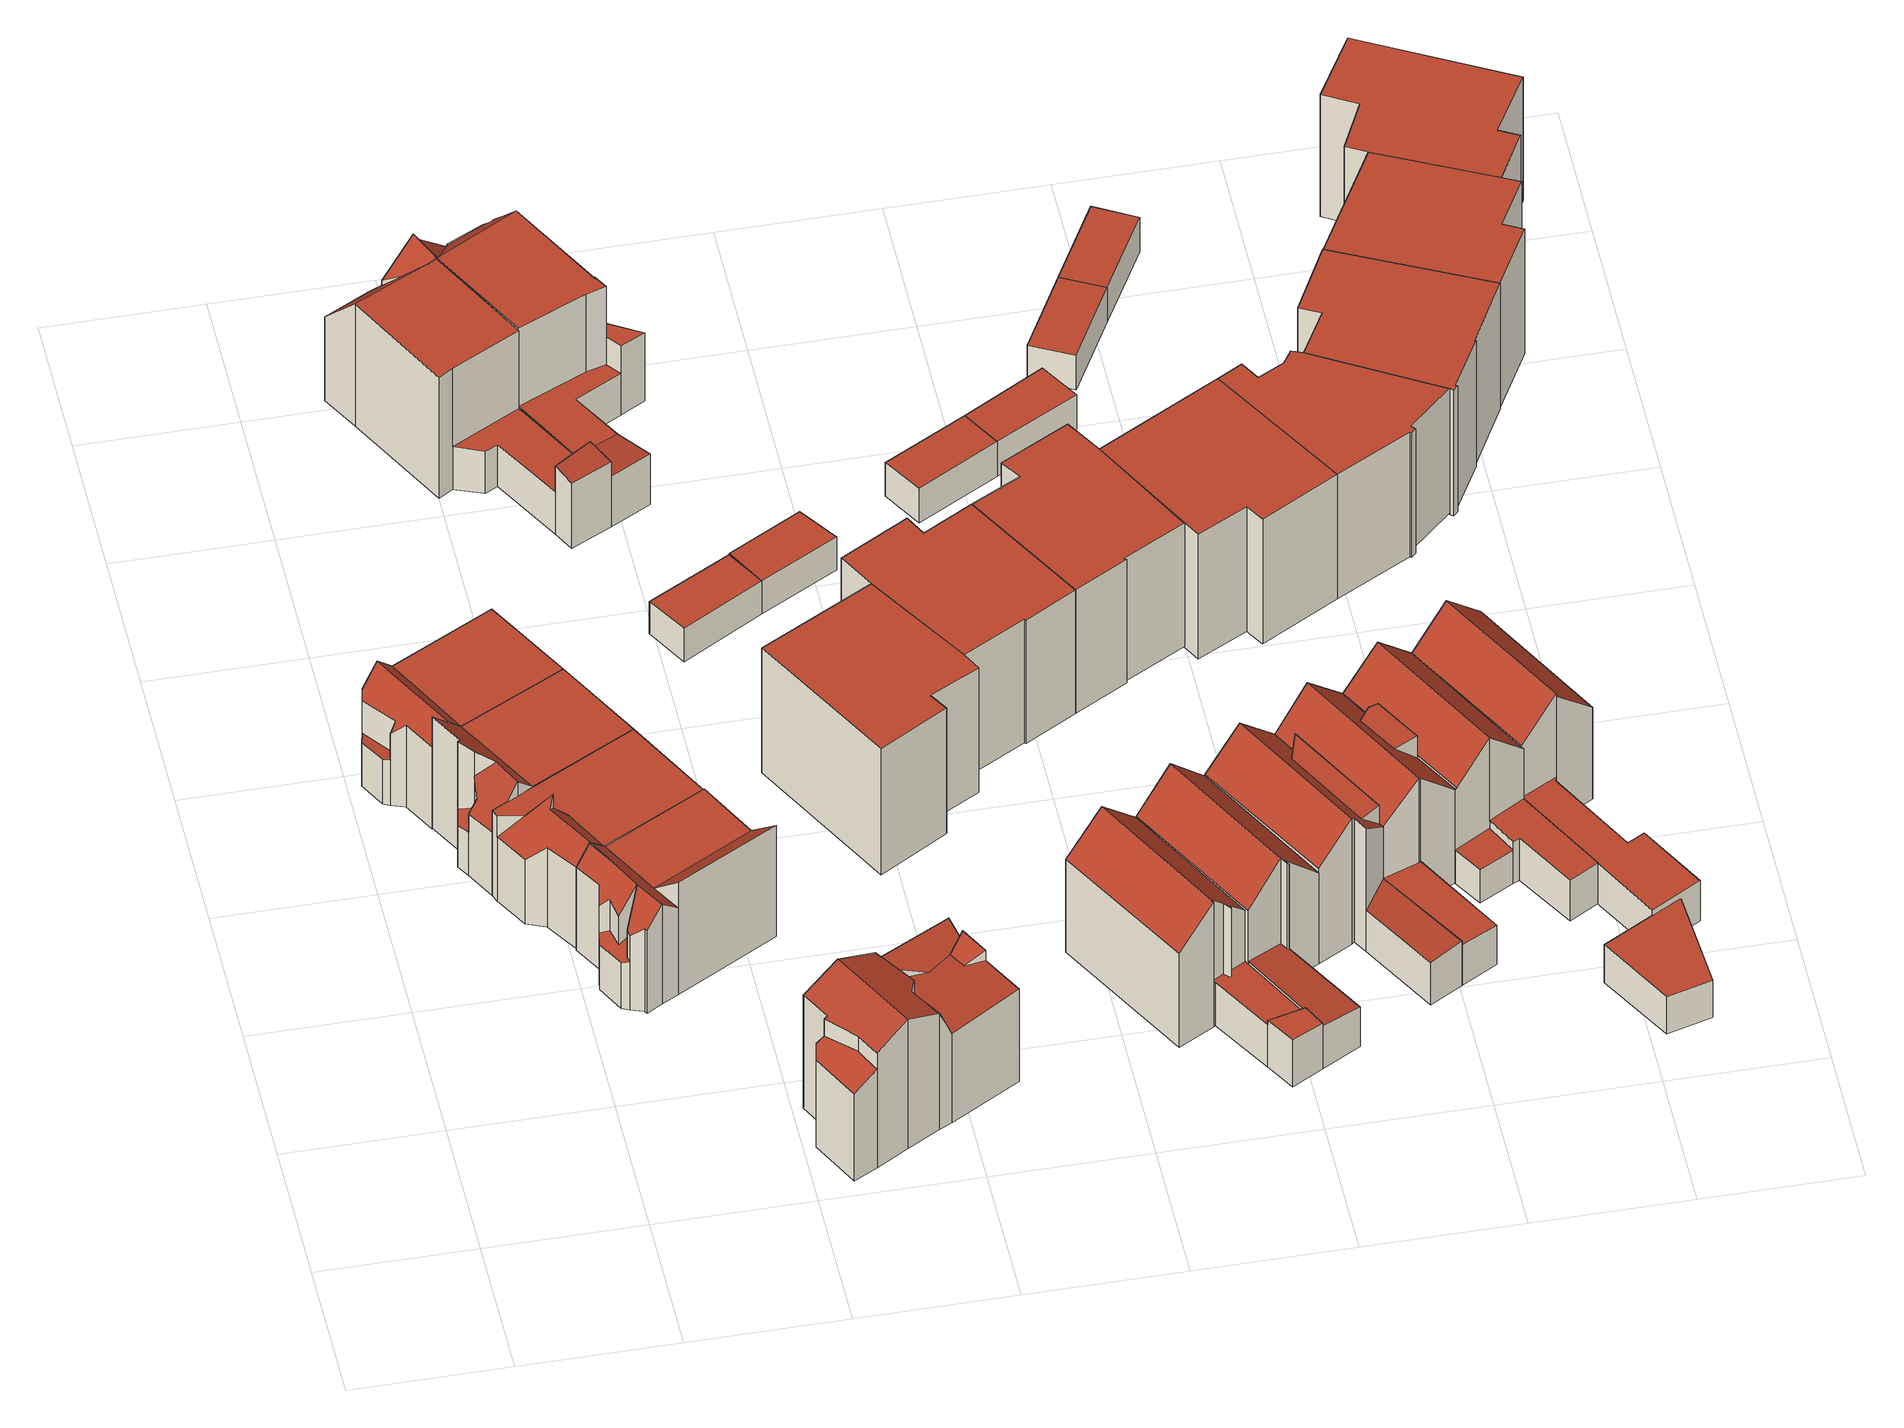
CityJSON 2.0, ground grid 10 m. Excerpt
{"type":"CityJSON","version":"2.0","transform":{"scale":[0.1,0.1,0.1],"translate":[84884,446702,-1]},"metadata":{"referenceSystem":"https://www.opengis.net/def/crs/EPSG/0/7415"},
"CityObjects":{
"building1":{"type":"Building","attributes":{"b3_bag_bag_overlap":0,"b3_bouwlagen":2,"b3_dak_type":"slanted","b3_h_dak_50p":6.86,"b3_h_dak_70p":6.91,"b3_h_dak_max":7.97,"b3_h_dak_min":3.48,"b3_h_maaiveld":-0.071,"b3_kas_warenhuis":false,"b3_mutatie_ahn3_ahn4":false,"b3_opp_buitenmuur":93.4,"b3_opp_dak_plat":48.95,"b3_opp_dak_schuin":25.01,"b3_opp_grond":65.84,"b3_opp_scheidingsmuur":134.35,"b3_reconstructie_onvolledig":false,"b3_rmse_lod12":0.502,"b3_rmse_lod13":0.283,"b3_rmse_lod22":0.074,"b3_val3dity_lod12":"[]","b3_val3dity_lod13":"[]","b3_val3dity_lod22":"[]","b3_volume_lod12":459.09,"b3_volume_lod13":453.4,"b3_volume_lod22":457.23,"geconstateerd":false,"oorspronkelijkbouwjaar":1915,"status":"Pand in gebruik"},"children":["building1-1"]},
"building1-1":{"type":"BuildingPart","parents":["building1"],"geometry":[{"type":"Solid","lod":"2.2","boundaries":[[[[0,1,2,3,4,5,6,7,8,9,10,11,12]],[[13,0,12,14]],[[15,11,10,16]],[[17,18,16,19]],[[20,4,3,21]],[[22,5,4,20]],[[14,12,11,15]],[[23,9,8,24]],[[19,16,10,9,23]],[[25,13,18,17]],[[26,2,1,27]],[[21,3,2,26]],[[24,8,7,28]],[[29,6,5,22]],[[28,7,6,29]],[[27,1,0,13,25]],[[18,13,14,15,16]],[[29,21,26,30,28]],[[28,30,26,27,25,17,19,23,24]],[[21,29,22,20]]]],"semantics":{"surfaces":[{"type":"GroundSurface"},{"type":"WallSurface","on_footprint_edge":true},{"type":"WallSurface","on_footprint_edge":false},{"type":"RoofSurface"}],"values":[[0,1,1,2,1,1,1,1,1,2,1,1,1,1,1,1,3,3,3,3]]}}]},
"building2":{"type":"Building","attributes":{"b3_bag_bag_overlap":0,"b3_bouwlagen":2,"b3_dak_type":"slanted","b3_h_dak_50p":6.83,"b3_h_dak_70p":6.86,"b3_h_dak_max":7.96,"b3_h_dak_min":3.46,"b3_h_maaiveld":-0.031,"b3_kas_warenhuis":false,"b3_mutatie_ahn3_ahn4":false,"b3_opp_buitenmuur":99.9,"b3_opp_dak_plat":49.26,"b3_opp_dak_schuin":24.64,"b3_opp_grond":66.74,"b3_opp_scheidingsmuur":140.56,"b3_reconstructie_onvolledig":false,"b3_rmse_lod12":0.717,"b3_rmse_lod13":0.353,"b3_rmse_lod22":0.218,"b3_val3dity_lod12":"[]","b3_val3dity_lod13":"[]","b3_val3dity_lod22":"[]","b3_volume_lod12":459.91,"b3_volume_lod13":455.96,"b3_volume_lod22":464.07,"geconstateerd":false,"oorspronkelijkbouwjaar":1915,"status":"Pand in gebruik"},"children":["building2-1"]},
"building2-1":{"type":"BuildingPart","parents":["building2"],"geometry":[{"type":"Solid","lod":"2.2","boundaries":[[[[31,32,33,34,35,36,37,38,39,40,41]],[[42,43,35,34,44]],[[45,36,35,43]],[[46,37,36,45]],[[47,31,41,22]],[[48,46,49,50,51]],[[51,50,52]],[[53,38,37,46,48]],[[54,39,38,53]],[[55,56,43,42]],[[44,34,33,57]],[[57,33,32,58]],[[22,41,40,29]],[[50,49,56,55]],[[29,40,39,54]],[[58,32,31,47]],[[50,55,42,44,57,52]],[[56,49,46,45,43]],[[58,29,54,53,48,51,52,57]],[[58,47,22,29]]]],"semantics":{"surfaces":[{"type":"GroundSurface"},{"type":"WallSurface","on_footprint_edge":true},{"type":"WallSurface","on_footprint_edge":false},{"type":"RoofSurface"}],"values":[[0,1,1,1,1,2,2,1,1,2,1,1,1,2,1,1,3,3,3,3]]}}]},
"building3":{"type":"Building","attributes":{"b3_bag_bag_overlap":0,"b3_bouwlagen":2,"b3_dak_type":"slanted","b3_h_dak_50p":6.85,"b3_h_dak_70p":6.89,"b3_h_dak_max":7.96,"b3_h_dak_min":3.48,"b3_h_maaiveld":-0.034,"b3_kas_warenhuis":false,"b3_mutatie_ahn3_ahn4":false,"b3_opp_buitenmuur":89.94,"b3_opp_dak_plat":59.87,"b3_opp_dak_schuin":15.82,"b3_opp_grond":66.87,"b3_opp_scheidingsmuur":140.36,"b3_reconstructie_onvolledig":false,"b3_rmse_lod12":0.677,"b3_rmse_lod13":0.677,"b3_rmse_lod22":0.345,"b3_val3dity_lod12":"[]","b3_val3dity_lod13":"[]","b3_val3dity_lod22":"[]","b3_volume_lod12":462.33,"b3_volume_lod13":462.33,"b3_volume_lod22":462.69,"geconstateerd":false,"oorspronkelijkbouwjaar":1915,"status":"Pand in gebruik"},"children":["building3-1"]},
"building3-1":{"type":"BuildingPart","parents":["building3"],"geometry":[{"type":"Solid","lod":"2.2","boundaries":[[[[59,60,34,31,61,62,63,64,65]],[[47,31,34,66]],[[67,59,65,68]],[[69,61,31,47]],[[66,34,60,70,71]],[[68,65,64,72]],[[73,74,75]],[[72,64,63,76]],[[76,63,62,77]],[[77,62,61,69]],[[74,78,79]],[[78,74,73,80]],[[71,70,80]],[[70,60,59,67]],[[71,80,73,75,77,69,47,66]],[[76,79,78,80,70,67,68,72]],[[79,76,77,75,74]]]],"semantics":{"surfaces":[{"type":"GroundSurface"},{"type":"WallSurface","on_footprint_edge":true},{"type":"WallSurface","on_footprint_edge":false},{"type":"RoofSurface"}],"values":[[0,1,1,1,1,1,2,1,1,1,2,2,2,1,3,3,3]]}}]},
"building4":{"type":"Building","attributes":{"b3_bag_bag_overlap":0,"b3_bouwlagen":2,"b3_dak_type":"slanted","b3_h_dak_50p":6.95,"b3_h_dak_70p":7.31,"b3_h_dak_max":8.02,"b3_h_dak_min":3.45,"b3_h_maaiveld":-0.118,"b3_kas_warenhuis":false,"b3_mutatie_ahn3_ahn4":false,"b3_opp_buitenmuur":191.38,"b3_opp_dak_plat":32.89,"b3_opp_dak_schuin":48.04,"b3_opp_grond":67.44,"b3_opp_scheidingsmuur":68.01,"b3_reconstructie_onvolledig":false,"b3_rmse_lod12":0.707,"b3_rmse_lod13":0.37,"b3_rmse_lod22":0.152,"b3_val3dity_lod12":"[]","b3_val3dity_lod13":"[]","b3_val3dity_lod22":"[]","b3_volume_lod12":494.01,"b3_volume_lod13":487.17,"b3_volume_lod22":490.64,"geconstateerd":false,"oorspronkelijkbouwjaar":1915,"status":"Pand in gebruik"},"children":["building4-1"]},
"building4-1":{"type":"BuildingPart","parents":["building4"],"geometry":[{"type":"Solid","lod":"2.2","boundaries":[[[[81,82,83,84,85,86,87,88,89,90,91,92,93,94,95]],[[96,84,83,97]],[[97,83,82,98]],[[99,95,94,100]],[[101,102,81,95,99]],[[103,104,92,91,105]],[[106,88,87,107,76]],[[76,107,108]],[[72,86,85,109]],[[109,85,84,96,110]],[[111,90,89,112]],[[112,89,88,106]],[[105,91,90,111]],[[107,87,86,72]],[[110,96,113,114]],[[115,116,117,118]],[[100,94,93,119]],[[120,121,116,115]],[[104,103,122]],[[119,93,92,104]],[[114,113,121,120]],[[118,117,102,101]],[[98,82,81,102]],[[122,111,112,106]],[[122,103,105,111]],[[119,104,122,106,76,108,115]],[[114,120,115,108,107,72,109,110]],[[118,101,99,100,119,115]],[[98,102,117,116,121,113,96,97]]]],"semantics":{"surfaces":[{"type":"GroundSurface"},{"type":"WallSurface","on_footprint_edge":true},{"type":"WallSurface","on_footprint_edge":false},{"type":"RoofSurface"}],"values":[[0,1,1,1,1,1,1,2,1,1,1,1,1,1,2,2,1,2,2,1,2,2,1,3,3,3,3,3,3]]}}]},
"building5":{"type":"Building","attributes":{"b3_bag_bag_overlap":0,"b3_bouwlagen":3,"b3_dak_type":"slanted","b3_h_dak_50p":9.11,"b3_h_dak_70p":9.72,"b3_h_dak_max":11.04,"b3_h_dak_min":6.9,"b3_h_maaiveld":-0.048,"b3_kas_warenhuis":false,"b3_mutatie_ahn3_ahn4":false,"b3_opp_buitenmuur":227.47,"b3_opp_dak_plat":0,"b3_opp_dak_schuin":89.85,"b3_opp_grond":78.7,"b3_opp_scheidingsmuur":105.54,"b3_reconstructie_onvolledig":false,"b3_rmse_lod12":1.56,"b3_rmse_lod13":1.56,"b3_rmse_lod22":0.192,"b3_val3dity_lod12":"[]","b3_val3dity_lod13":"[]","b3_val3dity_lod22":"[]","b3_volume_lod12":766.59,"b3_volume_lod13":766.59,"b3_volume_lod22":675.42,"geconstateerd":false,"oorspronkelijkbouwjaar":1925,"status":"Pand in gebruik"},"children":["building5-1"]},
"building5-1":{"type":"BuildingPart","parents":["building5"],"geometry":[{"type":"Solid","lod":"2.2","boundaries":[[[[123,124,125,126,127,128,129,130,131,132,133,134,135,136,137,138]],[[139,126,125,140]],[[141,127,126,139]],[[142,128,127,141]],[[143,138,137,144]],[[144,137,136,145]],[[146,147,132,131,148]],[[148,131,130,149]],[[149,130,129,150]],[[151,123,138,143]],[[152,153,154]],[[155,133,132,147]],[[156,157,158]],[[157,159,160]],[[161,162,153,152]],[[159,157,156,162,161,163]],[[164,134,133,155]],[[165,166,135,134,164,167]],[[145,136,135,166]],[[168,142,169,170]],[[150,129,128,142,168]],[[163,161,147,146]],[[167,164,171]],[[166,165,172]],[[140,125,124,173]],[[170,169,173,174]],[[174,173,124,123,151]],[[157,160,143,144,158]],[[154,171,164,155,147,161,152]],[[172,165,167,171]],[[166,172,171,154,153,162,156,158,144,145]],[[173,169,142,141,139,140]],[[151,148,149,150,168,170,174]],[[148,151,143,160,159,163,146]]]],"semantics":{"surfaces":[{"type":"GroundSurface"},{"type":"WallSurface","on_footprint_edge":true},{"type":"WallSurface","on_footprint_edge":false},{"type":"RoofSurface"}],"values":[[0,1,1,1,1,1,1,1,1,1,2,1,2,2,2,2,1,1,1,2,1,2,2,2,1,2,1,3,3,3,3,3,3,3]]}}]},
"building6":{"type":"Building","attributes":{"b3_bag_bag_overlap":0,"b3_bouwlagen":3,"b3_dak_type":"slanted","b3_h_dak_50p":9.49,"b3_h_dak_70p":9.53,"b3_h_dak_max":10.1,"b3_h_dak_min":-0.26,"b3_h_maaiveld":-0.331,"b3_kas_warenhuis":false,"b3_mutatie_ahn3_ahn4":false,"b3_opp_buitenmuur":254.18,"b3_opp_dak_plat":67.49,"b3_opp_dak_schuin":27.9,"b3_opp_grond":87.91,"b3_opp_scheidingsmuur":124.35,"b3_reconstructie_onvolledig":false,"b3_rmse_lod12":3.2,"b3_rmse_lod13":0.803,"b3_rmse_lod22":0.48,"b3_val3dity_lod12":"[]","b3_val3dity_lod13":"[]","b3_val3dity_lod22":"[]","b3_volume_lod12":866.45,"b3_volume_lod13":713.64,"b3_volume_lod22":691.59,"geconstateerd":false,"oorspronkelijkbouwjaar":1921,"status":"Pand in gebruik"},"children":["building6-1"]},
"building6-1":{"type":"BuildingPart","parents":["building6"],"geometry":[{"type":"Solid","lod":"2.2","boundaries":[[[[175,176,177,178,179,180,181,182,183,184,185,186,187,188,189,190,191]],[[192,188,187,193]],[[194,195,196,197]],[[198,190,189,199]],[[200,201,199,202]],[[193,187,186,201,200]],[[203,204,183,182,205]],[[201,186,185,206]],[[207,181,180,208]],[[206,185,184,196]],[[209,178,177,210]],[[205,182,181,207,211]],[[211,207,212]],[[213,214,212]],[[202,199,189,188,192]],[[210,177,176,215]],[[197,196,184,183,204]],[[215,176,175,195,194]],[[216,179,178,209]],[[208,180,179,216]],[[204,203,217]],[[214,213,217]],[[195,175,191,218]],[[218,191,190,198]],[[202,192,193,200]],[[204,217,213,210,215,194,197]],[[208,216,209,210,213,212,207]],[[214,217,203,205,211,212]],[[218,198,199,201,206,196,195]]]],"semantics":{"surfaces":[{"type":"GroundSurface"},{"type":"WallSurface","on_footprint_edge":true},{"type":"WallSurface","on_footprint_edge":false},{"type":"RoofSurface"}],"values":[[0,1,2,1,2,1,1,1,1,1,1,1,2,2,1,1,1,1,1,1,2,2,1,1,3,3,3,3,3]]}}]},
"building7":{"type":"Building","attributes":{"b3_bag_bag_overlap":0,"b3_bouwlagen":3,"b3_dak_type":"slanted","b3_h_dak_50p":9.44,"b3_h_dak_70p":9.49,"b3_h_dak_max":9.93,"b3_h_dak_min":-0.23,"b3_h_maaiveld":-0.308,"b3_kas_warenhuis":false,"b3_mutatie_ahn3_ahn4":false,"b3_opp_buitenmuur":162.36,"b3_opp_dak_plat":69.94,"b3_opp_dak_schuin":29.4,"b3_opp_grond":93.25,"b3_opp_scheidingsmuur":225.33,"b3_reconstructie_onvolledig":false,"b3_rmse_lod12":3.57,"b3_rmse_lod13":0.708,"b3_rmse_lod22":0.516,"b3_val3dity_lod12":"[]","b3_val3dity_lod13":"[]","b3_val3dity_lod22":"[]","b3_volume_lod12":913.65,"b3_volume_lod13":715.51,"b3_volume_lod22":700.21,"geconstateerd":false,"oorspronkelijkbouwjaar":1921,"status":"Pand in gebruik"},"children":["building7-1"]},
"building7-1":{"type":"BuildingPart","parents":["building7"],"geometry":[{"type":"Solid","lod":"2.2","boundaries":[[[[219,220,221,222,223,224,225,226,227,228,229,230,231,232,233,234,235,187,236,185,237,238,182,239]],[[240,239,182,241]],[[242,231,230,243]],[[244,245,246,247]],[[248,185,236,249]],[[250,187,235,251]],[[252,234,233,253]],[[254,255,232,231,242]],[[243,230,229,256]],[[257,227,226,258]],[[259,228,227,257]],[[258,226,225,260]],[[260,225,224,261]],[[261,224,223,262,263]],[[264,220,219,265]],[[266,222,221,267]],[[262,223,222,266]],[[267,221,220,264]],[[263,262,265,268]],[[247,246,269,270,271]],[[249,236,187,250]],[[251,235,234,252]],[[272,238,237,245,244]],[[245,237,185,248]],[[253,233,232,255]],[[271,270,256,273]],[[273,256,229,228,259]],[[270,269,255,254]],[[268,265,219,239,240]],[[274,272,275]],[[241,182,238,272,274]],[[265,262,266,267,264]],[[251,252,249,250]],[[270,254,242,243,256]],[[255,269,246,245,248,249,252,253]],[[268,240,275,257,258,260,261,263]],[[275,272,244,247,271,273,259,257]],[[241,274,275,240]]]],"semantics":{"surfaces":[{"type":"GroundSurface"},{"type":"WallSurface","on_footprint_edge":true},{"type":"WallSurface","on_footprint_edge":false},{"type":"RoofSurface"}],"values":[[0,1,1,2,1,1,1,1,1,1,1,1,1,1,1,1,1,1,2,2,1,1,1,1,1,2,1,2,1,2,1,3,3,3,3,3,3,3]]}}]},
"building8":{"type":"Building","attributes":{"b3_bag_bag_overlap":0,"b3_dak_type":"horizontal","b3_h_dak_50p":2.45,"b3_h_dak_70p":2.46,"b3_h_dak_max":2.59,"b3_h_dak_min":2.26,"b3_h_maaiveld":-0.23,"b3_kas_warenhuis":false,"b3_mutatie_ahn3_ahn4":false,"b3_opp_buitenmuur":40.36,"b3_opp_dak_plat":18,"b3_opp_dak_schuin":0,"b3_opp_grond":18,"b3_opp_scheidingsmuur":7.85,"b3_reconstructie_onvolledig":false,"b3_rmse_lod12":0.0413,"b3_rmse_lod13":0.0413,"b3_rmse_lod22":0.0343,"b3_val3dity_lod12":"[]","b3_val3dity_lod13":"[]","b3_val3dity_lod22":"[]","b3_volume_lod12":48.44,"b3_volume_lod13":48.44,"b3_volume_lod22":48.24,"geconstateerd":false,"oorspronkelijkbouwjaar":2005,"status":"Pand in gebruik"},"children":["building8-1"]},
"building8-1":{"type":"BuildingPart","parents":["building8"],"geometry":[{"type":"Solid","lod":"2.2","boundaries":[[[[276,277,278,279]],[[280,276,279,281]],[[281,279,278,282]],[[282,278,277,283]],[[283,277,276,280]],[[283,280,281,282]]]],"semantics":{"surfaces":[{"type":"GroundSurface"},{"type":"WallSurface","on_footprint_edge":true},{"type":"RoofSurface"}],"values":[[0,1,1,1,1,2]]}}]},
"building9":{"type":"Building","attributes":{"b3_bag_bag_overlap":0,"b3_bouwlagen":3,"b3_dak_type":"multiple horizontal","b3_h_dak_50p":9.92,"b3_h_dak_70p":9.94,"b3_h_dak_max":10.18,"b3_h_dak_min":6.58,"b3_h_maaiveld":-0.153,"b3_kas_warenhuis":false,"b3_mutatie_ahn3_ahn4":false,"b3_opp_buitenmuur":312.02,"b3_opp_dak_plat":87.89,"b3_opp_dak_schuin":0,"b3_opp_grond":87.89,"b3_opp_scheidingsmuur":79.91,"b3_reconstructie_onvolledig":false,"b3_rmse_lod12":0.338,"b3_rmse_lod13":0.338,"b3_rmse_lod22":0.331,"b3_val3dity_lod12":"[]","b3_val3dity_lod13":"[]","b3_val3dity_lod22":"[]","b3_volume_lod12":886.96,"b3_volume_lod13":886.96,"b3_volume_lod22":885.57,"geconstateerd":false,"oorspronkelijkbouwjaar":1921,"status":"Pand in gebruik"},"children":["building9-1"]},
"building9-1":{"type":"BuildingPart","parents":["building9"],"geometry":[{"type":"Solid","lod":"2.2","boundaries":[[[[284,285,286,287,288,289,290]],[[291,289,288,292]],[[293,290,289,291]],[[294,285,284,295]],[[296,286,285,294]],[[295,284,290,293]],[[292,288,287,297]],[[297,287,286,296]],[[297,296,294,295,293,291,292]]]],"semantics":{"surfaces":[{"type":"GroundSurface"},{"type":"WallSurface","on_footprint_edge":true},{"type":"RoofSurface"}],"values":[[0,1,1,1,1,1,1,1,2]]}}]},
"building10":{"type":"Building","attributes":{"b3_bag_bag_overlap":0,"b3_dak_type":"horizontal","b3_h_dak_50p":2.5,"b3_h_dak_70p":2.52,"b3_h_dak_max":2.6,"b3_h_dak_min":2.27,"b3_h_maaiveld":-0.178,"b3_kas_warenhuis":false,"b3_mutatie_ahn3_ahn4":false,"b3_opp_buitenmuur":38.18,"b3_opp_dak_plat":16.73,"b3_opp_dak_schuin":0,"b3_opp_grond":16.73,"b3_opp_scheidingsmuur":7.85,"b3_reconstructie_onvolledig":false,"b3_rmse_lod12":0.0354,"b3_rmse_lod13":0.0354,"b3_rmse_lod22":0.0331,"b3_val3dity_lod12":"[]","b3_val3dity_lod13":"[]","b3_val3dity_lod22":"[]","b3_volume_lod12":44.97,"b3_volume_lod13":44.97,"b3_volume_lod22":44.89,"geconstateerd":false,"oorspronkelijkbouwjaar":2005,"status":"Pand in gebruik"},"children":["building10-1"]},
"building10-1":{"type":"BuildingPart","parents":["building10"],"geometry":[{"type":"Solid","lod":"2.2","boundaries":[[[[298,279,278,299]],[[300,298,299,301]],[[301,299,278,302]],[[302,278,279,281]],[[281,279,298,300]],[[281,300,301,302]]]],"semantics":{"surfaces":[{"type":"GroundSurface"},{"type":"WallSurface","on_footprint_edge":true},{"type":"RoofSurface"}],"values":[[0,1,1,1,1,2]]}}]},
"building11":{"type":"Building","attributes":{"b3_bag_bag_overlap":0,"b3_bouwlagen":3,"b3_dak_type":"horizontal","b3_h_dak_50p":9.89,"b3_h_dak_70p":9.91,"b3_h_dak_max":10.16,"b3_h_dak_min":9.69,"b3_h_maaiveld":-0.065,"b3_kas_warenhuis":false,"b3_mutatie_ahn3_ahn4":false,"b3_opp_buitenmuur":214.93,"b3_opp_dak_plat":87.63,"b3_opp_dak_schuin":0.02,"b3_opp_grond":87.65,"b3_opp_scheidingsmuur":172.84,"b3_reconstructie_onvolledig":false,"b3_rmse_lod12":0.0473,"b3_rmse_lod13":0.0473,"b3_rmse_lod22":0.0438,"b3_val3dity_lod12":"[]","b3_val3dity_lod13":"[]","b3_val3dity_lod22":"[]","b3_volume_lod12":873.96,"b3_volume_lod13":873.96,"b3_volume_lod22":872.79,"geconstateerd":false,"oorspronkelijkbouwjaar":1921,"status":"Pand in gebruik"},"children":["building11-1"]},
"building11-1":{"type":"BuildingPart","parents":["building11"],"geometry":[{"type":"Solid","lod":"2.2","boundaries":[[[[303,304,305,306,307,308,309,310,311]],[[294,308,307,296]],[[296,307,306,312]],[[313,304,303,314]],[[314,303,311,315]],[[316,309,308,294]],[[312,306,305,317]],[[317,305,304,313]],[[315,311,310,318]],[[318,310,309,316]],[[318,316,294,296,312,317,313,314,315]]]],"semantics":{"surfaces":[{"type":"GroundSurface"},{"type":"WallSurface","on_footprint_edge":true},{"type":"RoofSurface"}],"values":[[0,1,1,1,1,1,1,1,1,1,2]]}}]},
"building12":{"type":"Building","attributes":{"b3_bag_bag_overlap":0,"b3_bouwlagen":3,"b3_dak_type":"slanted","b3_h_dak_50p":8.45,"b3_h_dak_70p":9.05,"b3_h_dak_max":10.09,"b3_h_dak_min":0.06,"b3_h_maaiveld":-0.101,"b3_kas_warenhuis":false,"b3_mutatie_ahn3_ahn4":false,"b3_opp_buitenmuur":202.05,"b3_opp_dak_plat":17.4,"b3_opp_dak_schuin":75.37,"b3_opp_grond":71.15,"b3_opp_scheidingsmuur":98.34,"b3_reconstructie_onvolledig":false,"b3_rmse_lod12":2.86,"b3_rmse_lod13":0.864,"b3_rmse_lod22":0.372,"b3_val3dity_lod12":"[]","b3_val3dity_lod13":"[]","b3_val3dity_lod22":"[]","b3_volume_lod12":650.39,"b3_volume_lod13":567.66,"b3_volume_lod22":535.72,"geconstateerd":false,"oorspronkelijkbouwjaar":1916,"status":"Pand in gebruik"},"children":["building12-1"]},
"building12-1":{"type":"BuildingPart","parents":["building12"],"geometry":[{"type":"Solid","lod":"2.2","boundaries":[[[[319,320,321,322,323,324,325,326,327,328,329]],[[330,328,327,331]],[[332,326,325,333,334]],[[334,333,335,336]],[[337,338,339,340]],[[331,327,326,332]],[[340,339,323,322,341]],[[341,322,321,342]],[[336,335,343,344]],[[345,346,319,329,347]],[[348,324,323,339]],[[333,325,324,348]],[[342,321,320,338,337]],[[349,350,346,345]],[[351,352,350,349]],[[347,329,328,330]],[[344,343,352,351]],[[338,320,319,346]],[[336,330,331,332,334]],[[342,337,340,341]],[[344,351,349,345,347,330,336]],[[338,346,350,352,343,335,333,348,339]]]],"semantics":{"surfaces":[{"type":"GroundSurface"},{"type":"WallSurface","on_footprint_edge":true},{"type":"WallSurface","on_footprint_edge":false},{"type":"RoofSurface"}],"values":[[0,1,1,2,2,1,1,1,2,1,1,1,1,2,2,1,2,1,3,3,3,3]]}}]},
"building13":{"type":"Building","attributes":{"b3_bag_bag_overlap":0,"b3_bouwlagen":3,"b3_dak_type":"slanted","b3_h_dak_50p":8.61,"b3_h_dak_70p":9.11,"b3_h_dak_max":10.12,"b3_h_dak_min":3.17,"b3_h_maaiveld":-0.061,"b3_kas_warenhuis":false,"b3_mutatie_ahn3_ahn4":false,"b3_opp_buitenmuur":128.36,"b3_opp_dak_plat":0,"b3_opp_dak_schuin":96.2,"b3_opp_grond":73.4,"b3_opp_scheidingsmuur":174.75,"b3_reconstructie_onvolledig":false,"b3_rmse_lod12":2.8,"b3_rmse_lod13":0.787,"b3_rmse_lod22":0.155,"b3_val3dity_lod12":"[]","b3_val3dity_lod13":"[]","b3_val3dity_lod22":"[]","b3_volume_lod12":670.83,"b3_volume_lod13":574.97,"b3_volume_lod22":546.13,"geconstateerd":false,"oorspronkelijkbouwjaar":1916,"status":"Pand in gebruik"},"children":["building13-1"]},
"building13-1":{"type":"BuildingPart","parents":["building13"],"geometry":[{"type":"Solid","lod":"2.2","boundaries":[[[[353,321,354,329,355,356,357,358,359]],[[360,356,355,361]],[[361,355,329,362]],[[363,364,359,358,365]],[[366,367,364,363]],[[368,357,356,360]],[[369,321,353,370]],[[365,358,357,368]],[[370,353,359,364]],[[362,329,354,371,372]],[[371,354,321,369]],[[372,371,373,374]],[[374,373,367,366]],[[372,374,361,362]],[[367,373,371,369,370,364]],[[374,366,363,365,368,360,361]]]],"semantics":{"surfaces":[{"type":"GroundSurface"},{"type":"WallSurface","on_footprint_edge":true},{"type":"WallSurface","on_footprint_edge":false},{"type":"RoofSurface"}],"values":[[0,1,1,1,2,1,1,1,1,1,1,2,2,3,3,3]]}}]},
"building14":{"type":"Building","attributes":{"b3_bag_bag_overlap":0,"b3_dak_type":"horizontal","b3_h_dak_50p":2.46,"b3_h_dak_70p":2.47,"b3_h_dak_max":2.61,"b3_h_dak_min":2.32,"b3_h_maaiveld":-0.296,"b3_kas_warenhuis":false,"b3_mutatie_ahn3_ahn4":false,"b3_opp_buitenmuur":41.52,"b3_opp_dak_plat":18,"b3_opp_dak_schuin":0,"b3_opp_grond":18,"b3_opp_scheidingsmuur":8.16,"b3_reconstructie_onvolledig":false,"b3_rmse_lod12":0.0374,"b3_rmse_lod13":0.0374,"b3_rmse_lod22":0.0302,"b3_val3dity_lod12":"[]","b3_val3dity_lod13":"[]","b3_val3dity_lod22":"[]","b3_volume_lod12":49.86,"b3_volume_lod13":49.86,"b3_volume_lod22":49.71,"geconstateerd":false,"oorspronkelijkbouwjaar":2005,"status":"Pand in gebruik"},"children":["building14-1"]},
"building14-1":{"type":"BuildingPart","parents":["building14"],"geometry":[{"type":"Solid","lod":"2.2","boundaries":[[[[375,376,377,378]],[[379,375,378,380]],[[380,378,377,381]],[[381,377,376,382]],[[382,376,375,379]],[[382,379,380,381]]]],"semantics":{"surfaces":[{"type":"GroundSurface"},{"type":"WallSurface","on_footprint_edge":true},{"type":"RoofSurface"}],"values":[[0,1,1,1,1,2]]}}]},
"building15":{"type":"Building","attributes":{"b3_bag_bag_overlap":0,"b3_bouwlagen":3,"b3_dak_type":"horizontal","b3_h_dak_50p":9.86,"b3_h_dak_70p":9.89,"b3_h_dak_max":10.08,"b3_h_dak_min":9.63,"b3_h_maaiveld":-0.067,"b3_kas_warenhuis":false,"b3_mutatie_ahn3_ahn4":false,"b3_opp_buitenmuur":213.26,"b3_opp_dak_plat":87.05,"b3_opp_dak_schuin":0.01,"b3_opp_grond":87.05,"b3_opp_scheidingsmuur":172.22,"b3_reconstructie_onvolledig":false,"b3_rmse_lod12":0.0485,"b3_rmse_lod13":0.0485,"b3_rmse_lod22":0.0429,"b3_val3dity_lod12":"[]","b3_val3dity_lod13":"[]","b3_val3dity_lod22":"[]","b3_volume_lod12":866.29,"b3_volume_lod13":866.29,"b3_volume_lod22":864.8,"geconstateerd":false,"oorspronkelijkbouwjaar":1921,"status":"Pand in gebruik"},"children":["building15-1"]},
"building15-1":{"type":"BuildingPart","parents":["building15"],"geometry":[{"type":"Solid","lod":"2.2","boundaries":[[[[383,384,385,386,387,388,389,304,303]],[[313,304,389,390]],[[390,389,388,391]],[[391,388,387,392]],[[392,387,386,393]],[[314,303,304,313]],[[393,386,385,394]],[[395,384,383,396]],[[394,385,384,395]],[[396,383,303,314]],[[396,314,313,390,391,392,393,394,395]]]],"semantics":{"surfaces":[{"type":"GroundSurface"},{"type":"WallSurface","on_footprint_edge":true},{"type":"RoofSurface"}],"values":[[0,1,1,1,1,1,1,1,1,1,2]]}}]},
"building16":{"type":"Building","attributes":{"b3_bag_bag_overlap":0,"b3_bouwlagen":3,"b3_dak_type":"slanted","b3_h_dak_50p":8.83,"b3_h_dak_70p":9.14,"b3_h_dak_max":10.15,"b3_h_dak_min":3.22,"b3_h_maaiveld":-0.065,"b3_kas_warenhuis":false,"b3_mutatie_ahn3_ahn4":false,"b3_opp_buitenmuur":140.96,"b3_opp_dak_plat":10.51,"b3_opp_dak_schuin":77.34,"b3_opp_grond":69.74,"b3_opp_scheidingsmuur":174.95,"b3_reconstructie_onvolledig":false,"b3_rmse_lod12":2.67,"b3_rmse_lod13":0.766,"b3_rmse_lod22":0.29,"b3_val3dity_lod12":"[]","b3_val3dity_lod13":"[]","b3_val3dity_lod22":"[]","b3_volume_lod12":642.21,"b3_volume_lod13":564.25,"b3_volume_lod22":544.88,"geconstateerd":false,"oorspronkelijkbouwjaar":1988,"status":"Pand in gebruik"},"children":["building16-1"]},
"building16-1":{"type":"BuildingPart","parents":["building16"],"geometry":[{"type":"Solid","lod":"2.2","boundaries":[[[[397,398,399,400,401,357,356,402,403,404,405,406]],[[407,402,356,408]],[[409,399,398,410]],[[411,412,406,405,413]],[[413,414,415]],[[408,356,357,416]],[[416,357,401,417]],[[418,397,406,412]],[[419,409,412,411]],[[410,398,397,418]],[[420,421,422]],[[421,404,403,423]],[[423,403,402,407]],[[417,401,400,424]],[[414,413,405,404,421,420]],[[424,400,399,409,419]],[[410,418,412,409]],[[422,415,414,420]],[[417,407,408,416]],[[407,417,424,419,411,413,415,422,421,423]]]],"semantics":{"surfaces":[{"type":"GroundSurface"},{"type":"WallSurface","on_footprint_edge":true},{"type":"WallSurface","on_footprint_edge":false},{"type":"RoofSurface"}],"values":[[0,1,1,1,2,1,1,1,2,1,2,1,1,1,1,1,3,3,3,3]]}}]},
"building17":{"type":"Building","attributes":{"b3_bag_bag_overlap":0,"b3_dak_type":"horizontal","b3_h_dak_50p":2.46,"b3_h_dak_70p":2.48,"b3_h_dak_max":2.63,"b3_h_dak_min":2.38,"b3_h_maaiveld":-0.263,"b3_kas_warenhuis":false,"b3_mutatie_ahn3_ahn4":false,"b3_opp_buitenmuur":41.04,"b3_opp_dak_plat":17.98,"b3_opp_dak_schuin":0,"b3_opp_grond":17.97,"b3_opp_scheidingsmuur":8.16,"b3_reconstructie_onvolledig":false,"b3_rmse_lod12":0.0432,"b3_rmse_lod13":0.0432,"b3_rmse_lod22":0.0334,"b3_val3dity_lod12":"[]","b3_val3dity_lod13":"[]","b3_val3dity_lod22":"[]","b3_volume_lod12":49.37,"b3_volume_lod13":49.37,"b3_volume_lod22":49.2,"geconstateerd":false,"oorspronkelijkbouwjaar":2005,"status":"Pand in gebruik"},"children":["building17-1"]},
"building17-1":{"type":"BuildingPart","parents":["building17"],"geometry":[{"type":"Solid","lod":"2.2","boundaries":[[[[378,377,425,426]],[[380,378,426,427]],[[427,426,425,428]],[[428,425,377,381]],[[381,377,378,380]],[[381,380,427,428]]]],"semantics":{"surfaces":[{"type":"GroundSurface"},{"type":"WallSurface","on_footprint_edge":true},{"type":"RoofSurface"}],"values":[[0,1,1,1,1,2]]}}]},
"building18":{"type":"Building","attributes":{"b3_bag_bag_overlap":0,"b3_bouwlagen":3,"b3_dak_type":"slanted","b3_h_dak_50p":8.56,"b3_h_dak_70p":9.17,"b3_h_dak_max":10.09,"b3_h_dak_min":2.98,"b3_h_maaiveld":-0.082,"b3_kas_warenhuis":false,"b3_mutatie_ahn3_ahn4":false,"b3_opp_buitenmuur":124.48,"b3_opp_dak_plat":24.25,"b3_opp_dak_schuin":68.55,"b3_opp_grond":71.89,"b3_opp_scheidingsmuur":175.99,"b3_reconstructie_onvolledig":false,"b3_rmse_lod12":2.92,"b3_rmse_lod13":0.77,"b3_rmse_lod22":0.103,"b3_val3dity_lod12":"[]","b3_val3dity_lod13":"[]","b3_val3dity_lod22":"[]","b3_volume_lod12":663.78,"b3_volume_lod13":565.01,"b3_volume_lod22":541.71,"geconstateerd":false,"oorspronkelijkbouwjaar":1916,"status":"Pand in gebruik"},"children":["building18-1"]},
"building18-1":{"type":"BuildingPart","parents":["building18"],"geometry":[{"type":"Solid","lod":"2.2","boundaries":[[[[403,429,430,431,432,433,434,435,397,406]],[[436,433,432,437]],[[437,438,439]],[[440,441,434,433,436]],[[442,397,435,443]],[[444,403,406,412,411]],[[412,406,397,442]],[[443,435,434,441]],[[445,446,441,440]],[[447,431,430,448]],[[438,437,432,431,447,449]],[[448,430,429,450]],[[450,429,403,444]],[[411,412,446,445]],[[451,452,453]],[[449,447,452,451]],[[446,412,442,443,441]],[[445,450,444,411]],[[449,451,453,439,438]],[[450,445,440,436,437,439,453,452,447,448]]]],"semantics":{"surfaces":[{"type":"GroundSurface"},{"type":"WallSurface","on_footprint_edge":true},{"type":"WallSurface","on_footprint_edge":false},{"type":"RoofSurface"}],"values":[[0,1,2,1,1,1,1,1,2,1,1,1,1,2,2,2,3,3,3,3]]}}]},
"building19":{"type":"Building","attributes":{"b3_bag_bag_overlap":0,"b3_bouwlagen":3,"b3_dak_type":"horizontal","b3_h_dak_50p":9.84,"b3_h_dak_70p":9.86,"b3_h_dak_max":10.1,"b3_h_dak_min":9.64,"b3_h_maaiveld":-0.162,"b3_kas_warenhuis":false,"b3_mutatie_ahn3_ahn4":false,"b3_opp_buitenmuur":212.85,"b3_opp_dak_plat":94.22,"b3_opp_dak_schuin":0,"b3_opp_grond":94.22,"b3_opp_scheidingsmuur":186.44,"b3_reconstructie_onvolledig":false,"b3_rmse_lod12":0.0531,"b3_rmse_lod13":0.0531,"b3_rmse_lod22":0.0427,"b3_val3dity_lod12":"[]","b3_val3dity_lod13":"[]","b3_val3dity_lod22":"[]","b3_volume_lod12":944.63,"b3_volume_lod13":944.63,"b3_volume_lod22":942.96,"geconstateerd":false,"oorspronkelijkbouwjaar":1921,"status":"Pand in gebruik"},"children":["building19-1"]},
"building19-1":{"type":"BuildingPart","parents":["building19"],"geometry":[{"type":"Solid","lod":"2.2","boundaries":[[[[454,455,456,457,458,459,460]],[[392,459,458,461]],[[461,458,457,462]],[[463,455,454,464]],[[393,460,459,392]],[[462,457,456,465]],[[465,456,455,463]],[[464,454,460,393]],[[464,393,392,461,462,465,463]]]],"semantics":{"surfaces":[{"type":"GroundSurface"},{"type":"WallSurface","on_footprint_edge":true},{"type":"RoofSurface"}],"values":[[0,1,1,1,1,1,1,1,2]]}}]},
"building20":{"type":"Building","attributes":{"b3_bag_bag_overlap":0,"b3_dak_type":"horizontal","b3_h_dak_50p":2.45,"b3_h_dak_70p":2.47,"b3_h_dak_max":2.57,"b3_h_dak_min":2.25,"b3_h_maaiveld":-0.321,"b3_kas_warenhuis":false,"b3_mutatie_ahn3_ahn4":false,"b3_opp_buitenmuur":41.68,"b3_opp_dak_plat":18,"b3_opp_dak_schuin":0,"b3_opp_grond":18,"b3_opp_scheidingsmuur":8.31,"b3_reconstructie_onvolledig":false,"b3_rmse_lod12":0.0389,"b3_rmse_lod13":0.0389,"b3_rmse_lod22":0.0376,"b3_val3dity_lod12":"[]","b3_val3dity_lod13":"[]","b3_val3dity_lod22":"[]","b3_volume_lod12":50.15,"b3_volume_lod13":50.15,"b3_volume_lod22":50.03,"geconstateerd":false,"oorspronkelijkbouwjaar":2005,"status":"Pand in gebruik"},"children":["building20-1"]},
"building20-1":{"type":"BuildingPart","parents":["building20"],"geometry":[{"type":"Solid","lod":"2.2","boundaries":[[[[466,467,468,469]],[[470,468,467,471]],[[472,469,468,470]],[[473,466,469,472]],[[471,467,466,473]],[[471,473,472,470]]]],"semantics":{"surfaces":[{"type":"GroundSurface"},{"type":"WallSurface","on_footprint_edge":true},{"type":"RoofSurface"}],"values":[[0,1,1,1,1,2]]}}]},
"building21":{"type":"Building","attributes":{"b3_bag_bag_overlap":0,"b3_bouwlagen":3,"b3_dak_type":"slanted","b3_h_dak_50p":8.2,"b3_h_dak_70p":8.9,"b3_h_dak_max":10.04,"b3_h_dak_min":2.31,"b3_h_maaiveld":-0.095,"b3_kas_warenhuis":false,"b3_mutatie_ahn3_ahn4":false,"b3_opp_buitenmuur":117.69,"b3_opp_dak_plat":18.16,"b3_opp_dak_schuin":76.69,"b3_opp_grond":75.74,"b3_opp_scheidingsmuur":175.83,"b3_reconstructie_onvolledig":false,"b3_rmse_lod12":3.08,"b3_rmse_lod13":0.792,"b3_rmse_lod22":0.109,"b3_val3dity_lod12":"[]","b3_val3dity_lod13":"[]","b3_val3dity_lod22":"[]","b3_volume_lod12":683.16,"b3_volume_lod13":573.57,"b3_volume_lod22":543.45,"geconstateerd":false,"oorspronkelijkbouwjaar":1916,"status":"Pand in gebruik"},"children":["building21-1"]},
"building21-1":{"type":"BuildingPart","parents":["building21"],"geometry":[{"type":"Solid","lod":"2.2","boundaries":[[[[433,430,474,475,476,477,478,479,480,481,482,483]],[[448,430,433,484]],[[485,478,477,486]],[[487,479,478,485]],[[484,433,483,488]],[[488,483,482,489,490]],[[489,482,481,491]],[[486,477,476,492]],[[493,492,476,475,494]],[[495,496,480,479,487]],[[497,498,492,493]],[[499,474,430,448]],[[494,475,474,499]],[[498,500,496,495]],[[491,481,480,496]],[[490,489,500,498,497]],[[494,499,497,493]],[[498,495,487,485,486,492]],[[490,497,499,448,484,488]],[[500,489,491,496]]]],"semantics":{"surfaces":[{"type":"GroundSurface"},{"type":"WallSurface","on_footprint_edge":true},{"type":"WallSurface","on_footprint_edge":false},{"type":"RoofSurface"}],"values":[[0,1,1,1,1,1,1,1,1,1,2,1,1,2,1,2,3,3,3,3]]}}]},
"building22":{"type":"Building","attributes":{"b3_bag_bag_overlap":0,"b3_dak_type":"horizontal","b3_h_dak_50p":2.46,"b3_h_dak_70p":2.48,"b3_h_dak_max":2.61,"b3_h_dak_min":2.33,"b3_h_maaiveld":-0.319,"b3_kas_warenhuis":false,"b3_mutatie_ahn3_ahn4":false,"b3_opp_buitenmuur":42.03,"b3_opp_dak_plat":18.06,"b3_opp_dak_schuin":0,"b3_opp_grond":18.06,"b3_opp_scheidingsmuur":8.31,"b3_reconstructie_onvolledig":false,"b3_rmse_lod12":0.0436,"b3_rmse_lod13":0.0436,"b3_rmse_lod22":0.0385,"b3_val3dity_lod12":"[]","b3_val3dity_lod13":"[]","b3_val3dity_lod22":"[]","b3_volume_lod12":50.59,"b3_volume_lod13":50.59,"b3_volume_lod22":50.43,"geconstateerd":false,"oorspronkelijkbouwjaar":2005,"status":"Pand in gebruik"},"children":["building22-1"]},
"building22-1":{"type":"BuildingPart","parents":["building22"],"geometry":[{"type":"Solid","lod":"2.2","boundaries":[[[[467,466,501,502]],[[471,467,502,503]],[[503,502,501,504]],[[504,501,466,473]],[[473,466,467,471]],[[473,471,503,504]]]],"semantics":{"surfaces":[{"type":"GroundSurface"},{"type":"WallSurface","on_footprint_edge":true},{"type":"RoofSurface"}],"values":[[0,1,1,1,1,2]]}}]},
"building23":{"type":"Building","attributes":{"b3_bag_bag_overlap":0,"b3_dak_type":"horizontal","b3_h_dak_50p":2.65,"b3_h_dak_70p":2.67,"b3_h_dak_max":2.92,"b3_h_dak_min":2.53,"b3_h_maaiveld":-0.447,"b3_kas_warenhuis":false,"b3_mutatie_ahn3_ahn4":false,"b3_opp_buitenmuur":21.8,"b3_opp_dak_plat":26.76,"b3_opp_dak_schuin":0,"b3_opp_grond":26.76,"b3_opp_scheidingsmuur":44.79,"b3_reconstructie_onvolledig":false,"b3_rmse_lod12":0.0463,"b3_rmse_lod13":0.0463,"b3_rmse_lod22":0.0387,"b3_val3dity_lod12":"[]","b3_val3dity_lod13":"[]","b3_val3dity_lod22":"[]","b3_volume_lod12":83.22,"b3_volume_lod13":83.22,"b3_volume_lod22":82.99,"geconstateerd":false,"oorspronkelijkbouwjaar":1930,"status":"Pand in gebruik"},"children":["building23-1"]},
"building23-1":{"type":"BuildingPart","parents":["building23"],"geometry":[{"type":"Solid","lod":"2.2","boundaries":[[[[505,506,507,508]],[[509,507,506,510]],[[511,508,507,509]],[[512,505,508,511]],[[510,506,505,512]],[[510,512,511,509]]]],"semantics":{"surfaces":[{"type":"GroundSurface"},{"type":"WallSurface","on_footprint_edge":true},{"type":"RoofSurface"}],"values":[[0,1,1,1,1,2]]}}]},
"building24":{"type":"Building","attributes":{"b3_bag_bag_overlap":0,"b3_bouwlagen":3,"b3_dak_type":"slanted","b3_h_dak_50p":7.7,"b3_h_dak_70p":8.59,"b3_h_dak_max":10.09,"b3_h_dak_min":3.02,"b3_h_maaiveld":-0.072,"b3_kas_warenhuis":false,"b3_mutatie_ahn3_ahn4":false,"b3_opp_buitenmuur":151.13,"b3_opp_dak_plat":30.85,"b3_opp_dak_schuin":75.5,"b3_opp_grond":88.59,"b3_opp_scheidingsmuur":180.45,"b3_reconstructie_onvolledig":false,"b3_rmse_lod12":3.59,"b3_rmse_lod13":0.737,"b3_rmse_lod22":0.0993,"b3_val3dity_lod12":"[]","b3_val3dity_lod13":"[]","b3_val3dity_lod22":"[]","b3_volume_lod12":781.43,"b3_volume_lod13":614,"b3_volume_lod22":586.81,"geconstateerd":false,"oorspronkelijkbouwjaar":1916,"status":"Pand in gebruik"},"children":["building24-1"]},
"building24-1":{"type":"BuildingPart","parents":["building24"],"geometry":[{"type":"Solid","lod":"2.2","boundaries":[[[[513,514,515,516,517,518,519,520,521,475,522]],[[523,514,513,524]],[[525,518,517,526]],[[527,519,518,525]],[[524,513,522,528]],[[529,520,519,527]],[[530,531,515,514,523]],[[526,517,516,532]],[[533,534,535,536]],[[494,475,521,534,533]],[[534,521,520,529]],[[528,522,475,494]],[[536,535,531,530]],[[532,516,515,531]],[[528,494,533,536]],[[536,530,523,524,528]],[[532,531,535,534,529,527,525,526]]]],"semantics":{"surfaces":[{"type":"GroundSurface"},{"type":"WallSurface","on_footprint_edge":true},{"type":"WallSurface","on_footprint_edge":false},{"type":"RoofSurface"}],"values":[[0,1,1,1,1,1,1,1,2,1,1,1,2,1,3,3,3]]}}]},
"building25":{"type":"Building","attributes":{"b3_bag_bag_overlap":0,"b3_bouwlagen":3,"b3_dak_type":"horizontal","b3_h_dak_50p":9.83,"b3_h_dak_70p":9.85,"b3_h_dak_max":10.1,"b3_h_dak_min":9.68,"b3_h_maaiveld":-0.229,"b3_kas_warenhuis":false,"b3_mutatie_ahn3_ahn4":false,"b3_opp_buitenmuur":176.14,"b3_opp_dak_plat":70.37,"b3_opp_dak_schuin":0,"b3_opp_grond":70.37,"b3_opp_scheidingsmuur":197.35,"b3_reconstructie_onvolledig":false,"b3_rmse_lod12":0.0504,"b3_rmse_lod13":0.0504,"b3_rmse_lod22":0.0412,"b3_val3dity_lod12":"[]","b3_val3dity_lod13":"[]","b3_val3dity_lod22":"[]","b3_volume_lod12":709.46,"b3_volume_lod13":709.46,"b3_volume_lod22":708.31,"geconstateerd":false,"oorspronkelijkbouwjaar":1920,"status":"Pand in gebruik"},"children":["building25-1"]},
"building25-1":{"type":"BuildingPart","parents":["building25"],"geometry":[{"type":"Solid","lod":"2.2","boundaries":[[[[537,455,454,538,539,540,541,542,543,544,545,546]],[[547,540,539,548]],[[549,542,541,550]],[[550,541,540,547]],[[463,455,537,551]],[[552,543,542,549]],[[548,539,538,553]],[[464,454,455,463]],[[553,538,454,464]],[[554,544,543,552]],[[555,545,544,554]],[[551,537,546,556]],[[556,546,545,555]],[[556,555,554,552,549,550,547,548,553,464,463,551]]]],"semantics":{"surfaces":[{"type":"GroundSurface"},{"type":"WallSurface","on_footprint_edge":true},{"type":"RoofSurface"}],"values":[[0,1,1,1,1,1,1,1,1,1,1,1,1,2]]}}]},
"building26":{"type":"Building","attributes":{"b3_bag_bag_overlap":0,"b3_bouwlagen":3,"b3_dak_type":"horizontal","b3_h_dak_50p":9.81,"b3_h_dak_70p":9.84,"b3_h_dak_max":10.06,"b3_h_dak_min":9.64,"b3_h_maaiveld":-0.259,"b3_kas_warenhuis":false,"b3_mutatie_ahn3_ahn4":false,"b3_opp_buitenmuur":201.09,"b3_opp_dak_plat":89.23,"b3_opp_dak_schuin":0,"b3_opp_grond":89.22,"b3_opp_scheidingsmuur":196.91,"b3_reconstructie_onvolledig":false,"b3_rmse_lod12":0.0565,"b3_rmse_lod13":0.0565,"b3_rmse_lod22":0.0433,"b3_val3dity_lod12":"[]","b3_val3dity_lod13":"[]","b3_val3dity_lod22":"[]","b3_volume_lod12":900.82,"b3_volume_lod13":900.82,"b3_volume_lod22":898.98,"geconstateerd":false,"oorspronkelijkbouwjaar":1920,"status":"Pand in gebruik"},"children":["building26-1"]},
"building26-1":{"type":"BuildingPart","parents":["building26"],"geometry":[{"type":"Solid","lod":"2.2","boundaries":[[[[557,558,559,560,561,562,563,564,565,566,567]],[[568,563,562,569]],[[570,564,563,568]],[[571,561,560,572]],[[572,560,559,573]],[[569,562,561,571]],[[549,558,557,552]],[[573,559,558,549]],[[574,565,564,570]],[[575,566,565,574]],[[552,557,567,576]],[[576,567,566,575]],[[576,575,574,570,568,569,571,572,573,549,552]]]],"semantics":{"surfaces":[{"type":"GroundSurface"},{"type":"WallSurface","on_footprint_edge":true},{"type":"RoofSurface"}],"values":[[0,1,1,1,1,1,1,1,1,1,1,1,2]]}}]},
"building27":{"type":"Building","attributes":{"b3_bag_bag_overlap":0,"b3_bouwlagen":3,"b3_dak_type":"horizontal","b3_h_dak_50p":9.81,"b3_h_dak_70p":9.83,"b3_h_dak_max":10.06,"b3_h_dak_min":9.62,"b3_h_maaiveld":-0.239,"b3_kas_warenhuis":false,"b3_mutatie_ahn3_ahn4":false,"b3_opp_buitenmuur":197.72,"b3_opp_dak_plat":85.23,"b3_opp_dak_schuin":0,"b3_opp_grond":85.22,"b3_opp_scheidingsmuur":185.82,"b3_reconstructie_onvolledig":false,"b3_rmse_lod12":0.0586,"b3_rmse_lod13":0.0586,"b3_rmse_lod22":0.044,"b3_val3dity_lod12":"[]","b3_val3dity_lod13":"[]","b3_val3dity_lod22":"[]","b3_volume_lod12":858.36,"b3_volume_lod13":858.36,"b3_volume_lod22":856.6,"geconstateerd":false,"oorspronkelijkbouwjaar":1921,"status":"Pand in gebruik"},"children":["building27-1"]},
"building27-1":{"type":"BuildingPart","parents":["building27"],"geometry":[{"type":"Solid","lod":"2.2","boundaries":[[[[577,578,579,580,581,582,583]],[[569,583,582,584]],[[584,582,581,585]],[[585,581,580,586]],[[586,580,579,587]],[[588,577,583,569]],[[587,579,578,589]],[[589,578,577,588]],[[589,588,569,584,585,586,587]]]],"semantics":{"surfaces":[{"type":"GroundSurface"},{"type":"WallSurface","on_footprint_edge":true},{"type":"RoofSurface"}],"values":[[0,1,1,1,1,1,1,1,2]]}}]},
"building28":{"type":"Building","attributes":{"b3_bag_bag_overlap":0,"b3_bouwlagen":3,"b3_dak_type":"horizontal","b3_h_dak_50p":9.83,"b3_h_dak_70p":9.85,"b3_h_dak_max":10.1,"b3_h_dak_min":9.61,"b3_h_maaiveld":-0.134,"b3_kas_warenhuis":false,"b3_mutatie_ahn3_ahn4":false,"b3_opp_buitenmuur":221.15,"b3_opp_dak_plat":87.85,"b3_opp_dak_schuin":0,"b3_opp_grond":87.85,"b3_opp_scheidingsmuur":185.86,"b3_reconstructie_onvolledig":false,"b3_rmse_lod12":0.0532,"b3_rmse_lod13":0.0532,"b3_rmse_lod22":0.0451,"b3_val3dity_lod12":"[]","b3_val3dity_lod13":"[]","b3_val3dity_lod22":"[]","b3_volume_lod12":876.69,"b3_volume_lod13":876.69,"b3_volume_lod22":875.2,"geconstateerd":false,"oorspronkelijkbouwjaar":1921,"status":"Pand in gebruik"},"children":["building28-1"]},
"building28-1":{"type":"BuildingPart","parents":["building28"],"geometry":[{"type":"Solid","lod":"2.2","boundaries":[[[[590,591,592,593,594,595,596,597,598]],[[589,598,597,599]],[[599,597,596,600]],[[600,596,595,601]],[[602,594,593,603]],[[604,590,598,589]],[[601,595,594,602]],[[603,593,592,605]],[[605,592,591,606]],[[606,591,590,604]],[[606,604,589,599,600,601,602,603,605]]]],"semantics":{"surfaces":[{"type":"GroundSurface"},{"type":"WallSurface","on_footprint_edge":true},{"type":"RoofSurface"}],"values":[[0,1,1,1,1,1,1,1,1,1,2]]}}]}
},
"vertices":[
[10,395,9],[11,400,9],[21,406,9],[31,411,9],[97,447,9],[128,390,9],[60,354,9],[51,349,9],[41,344,9],[30,365,9],[21,368,9],[17,370,9],[8,387,9],[10,395,44],[8,387,44],[17,370,45],[21,368,46],[25,372,73],[25,372,46],[21,368,67],[97,447,78],[31,411,79],[128,390,78],[30,365,75],[41,344,75],[10,395,70],[21,406,90],[11,400,75],[51,349,90],[60,354,79],[33,383,90],
[158,333,10],[91,297,10],[81,291,10],[64,282,10],[54,301,10],[49,309,10],[51,318,10],[53,322,10],[41,344,10],[60,354,10],[128,390,10],[54,301,60],[54,301,45],[64,282,61],[49,309,44],[51,318,48],[158,333,78],[51,318,103],[60,314,51],[60,314,77],[60,314,97],[72,310,90],[53,322,100],[41,344,100],[59,303,69],[59,303,48],[81,291,90],[91,297,79],
[78,255,10],[66,277,10],[188,275,10],[122,239,10],[112,234,10],[103,229,10],[90,250,10],[64,282,79],[78,255,62],[90,250,74],[188,275,78],[66,277,62],[66,277,79],[103,229,76],[98,271,79],[98,271,85],[107,269,79],[112,234,90],[122,239,79],[98,271,96],[95,265,90],[82,274,79],
[124,174,9],[119,176,9],[110,194,9],[111,201,9],[113,211,9],[103,229,9],[112,234,9],[122,239,9],[188,275,9],[208,236,9],[219,217,9],[154,181,9],[143,175,9],[133,169,9],[132,171,9],[111,201,48],[110,194,45],[119,176,46],[132,171,76],[133,169,76],[124,174,69],[124,174,48],[154,181,100],[154,181,79],[219,217,99],[122,239,80],[112,234,89],[124,211,90],[113,211,77],[111,201,70],[208,236,79],[188,275,79],[117,200,50],[117,200,75],[132,194,90],[132,194,55],[123,178,48],[123,178,70],[143,175,90],[120,188,72],[120,188,49],[143,200,79],
[259,28,10],[238,16,10],[223,8,10],[207,40,10],[209,50,10],[214,52,10],[216,53,10],[206,73,10],[229,86,10],[254,100,10],[303,128,10],[309,116,10],[319,98,10],[333,70,10],[288,44,10],[280,40,10],[207,40,80],[223,8,80],[209,50,84],[214,52,87],[280,40,104],[288,44,82],[333,70,85],[254,100,101],[254,100,95],[229,86,114],[206,73,102],[216,53,102],[259,28,115],[263,96,90],[263,96,81],[285,97,82],[303,128,93],[272,75,81],[272,75,82],[281,58,82],[272,75,99],[268,62,103],[259,94,90],[259,94,81],[259,94,100],[309,116,84],[319,98,92],[319,98,84],[309,116,93],[214,52,101],[230,32,91],[230,32,103],[300,108,83],[306,97,83],[238,16,90],[238,16,103],
[109,620,7],[100,614,7],[64,683,7],[51,707,7],[80,723,7],[87,720,7],[87,719,7],[108,730,7],[118,710,7],[153,644,7],[155,641,7],[184,588,7],[193,571,7],[167,558,7],[160,572,7],[135,617,7],[127,613,7],[167,558,60],[193,571,60],[109,620,105],[109,620,42],[153,644,41],[153,644,104],[135,617,41],[160,572,41],[184,588,62],[184,588,40],[160,572,62],[118,710,107],[118,710,106],[108,730,109],[155,641,41],[87,719,82],[87,720,81],[51,707,75],[64,683,106],[87,719,86],[98,714,92],[112,707,106],[112,707,100],[100,614,105],[80,723,74],[117,710,106],[127,613,41],
[132,749,7],[133,751,7],[132,751,7],[149,760,7],[155,758,7],[159,756,7],[162,758,7],[165,752,7],[171,740,7],[205,677,7],[205,678,7],[208,684,7],[233,670,7],[217,661,7],[187,645,7],[205,612,7],[219,585,7],[178,599,7],[153,645,7],[118,711,7],[130,742,7],[130,742,83],[108,730,106],[233,670,62],[208,684,63],[153,645,105],[153,645,42],[197,666,41],[197,666,104],[155,641,42],[178,599,41],[193,571,48],[219,585,48],[205,612,41],[187,645,41],[217,661,63],[217,661,41],[205,678,63],[171,740,106],[165,752,91],[205,677,105],[162,758,84],[159,756,84],[155,758,43],[155,758,81],[133,751,44],[132,749,44],[149,760,44],[132,751,44],[132,749,78],[210,670,41],[210,670,63],[210,670,104],[118,711,106],[205,678,105],[118,711,107],[119,711,106],
[212,452,8],[197,479,8],[250,508,8],[264,482,8],[212,452,35],[264,482,35],[250,508,34],[197,479,34],
[238,353,8],[311,393,8],[352,324,8],[358,312,8],[326,294,8],[333,282,8],[289,256,8],[333,282,110],[326,294,110],[289,256,110],[311,393,109],[238,353,109],[352,324,109],[358,312,109],
[314,509,8],[297,534,8],[314,509,35],[297,534,35],[250,508,35],
[381,446,9],[426,364,9],[393,345,9],[392,346,9],[352,324,9],[311,393,9],[298,417,9],[342,442,9],[349,428,9],[392,346,109],[426,364,109],[381,446,109],[349,428,109],[298,417,109],[393,345,109],[342,442,109],
[475,109,9],[501,61,9],[508,46,9],[488,35,9],[477,54,9],[454,94,9],[453,93,9],[430,80,9],[381,171,9],[405,184,9],[428,197,9],[405,184,110],[381,171,84],[430,80,85],[453,93,44],[453,93,110],[452,95,44],[452,95,110],[501,61,46],[501,61,42],[477,54,43],[477,54,47],[488,35,47],[508,46,46],[460,100,44],[460,100,101],[475,109,84],[475,109,43],[428,197,84],[454,94,44],[465,103,95],[465,103,43],[464,97,99],[464,97,43],
[533,60,9],[476,106,9],[451,210,9],[474,223,9],[523,132,9],[500,119,9],[502,115,9],[474,223,84],[451,210,111],[428,197,85],[502,115,110],[502,115,42],[500,119,110],[501,115,111],[501,115,42],[523,132,83],[508,46,44],[533,60,41],[476,106,45],[476,106,86],[498,120,42],[498,120,111],
[369,539,7],[354,565,7],[407,594,7],[421,568,7],[369,539,35],[421,568,35],[407,594,34],[354,565,34],
[413,463,9],[405,477,9],[449,501,9],[463,477,9],[499,406,9],[459,384,9],[460,383,9],[460,383,109],[459,384,109],[499,406,109],[463,477,108],[449,501,108],[405,477,108],[413,463,109],
[601,98,9],[580,86,9],[552,137,9],[547,146,9],[545,144,9],[497,235,9],[520,248,9],[529,231,9],[565,163,9],[567,160,9],[497,235,111],[474,223,85],[552,137,42],[580,86,43],[567,160,85],[567,160,43],[565,163,85],[565,163,100],[553,154,100],[523,132,86],[545,144,111],[601,98,45],[552,137,108],[529,231,100],[529,231,85],[523,211,100],[520,248,85],[547,146,109],
[459,624,7],[474,597,7],[474,597,35],[459,624,34],
[542,260,9],[566,274,9],[581,245,9],[598,214,9],[615,183,9],[591,170,9],[624,111,9],[615,183,83],[598,214,83],[598,214,101],[583,206,101],[591,170,110],[591,170,43],[601,98,42],[624,111,41],[520,248,84],[590,169,111],[590,169,43],[581,245,84],[566,274,84],[581,245,101],[542,260,111],[575,243,101],[575,243,91],[568,233,101],
[542,521,8],[594,428,8],[544,400,8],[537,412,8],[505,395,8],[499,406,8],[463,477,8],[505,395,109],[537,412,109],[594,428,109],[542,521,108],[544,400,109],
[483,696,7],[509,681,7],[480,629,7],[454,644,7],[480,629,35],[509,681,35],[454,644,34],[483,696,34],
[589,286,9],[612,299,9],[660,209,9],[692,149,9],[673,138,9],[651,177,9],[647,175,9],[625,163,9],[614,182,9],[613,183,9],[615,183,85],[673,138,42],[692,149,42],[651,177,43],[613,183,84],[614,182,36],[614,182,84],[625,163,36],[660,209,43],[660,209,83],[612,299,84],[647,175,43],[647,175,36],[637,195,110],[637,195,43],[589,286,110],[637,195,37],
[513,749,7],[539,734,7],[539,734,35],[513,749,35],
[734,116,6],[739,46,6],[710,38,6],[683,87,6],[710,38,36],[739,46,36],[683,87,37],[734,116,37],
[658,325,9],[706,235,9],[682,221,9],[681,220,9],[712,162,9],[723,168,9],[747,123,9],[715,105,9],[659,210,9],[635,312,9],[706,235,83],[658,325,84],[723,168,42],[712,162,42],[747,123,42],[635,312,110],[715,105,41],[682,221,110],[682,221,43],[681,220,43],[659,210,85],[659,210,43],[682,223,43],[682,223,110],
[642,454,8],[558,530,8],[565,517,8],[582,526,8],[588,535,8],[595,532,8],[672,485,8],[644,459,8],[646,456,8],[643,453,8],[582,526,108],[565,517,108],[595,532,108],[588,535,108],[642,454,109],[672,485,109],[558,530,108],[644,459,109],[646,456,109],[643,453,109],
[672,485,7],[595,532,7],[612,562,7],[599,569,7],[623,614,7],[718,565,7],[694,521,7],[695,521,7],[676,487,7],[677,486,7],[674,483,7],[694,521,109],[718,565,109],[695,521,109],[623,614,108],[599,569,108],[612,562,108],[676,487,109],[677,486,109],[674,483,109],
[623,614,8],[665,688,8],[736,651,8],[747,645,8],[729,613,8],[741,606,8],[718,565,8],[741,606,109],[729,613,109],[747,645,109],[736,651,109],[623,614,107],[665,688,108],
[652,695,9],[668,728,9],[647,740,9],[672,783,9],[765,730,9],[742,690,9],[754,683,9],[736,651,9],[665,688,9],[736,651,108],[754,683,109],[742,690,109],[765,730,109],[672,783,108],[652,695,108],[647,740,108],[668,728,108]
]}
